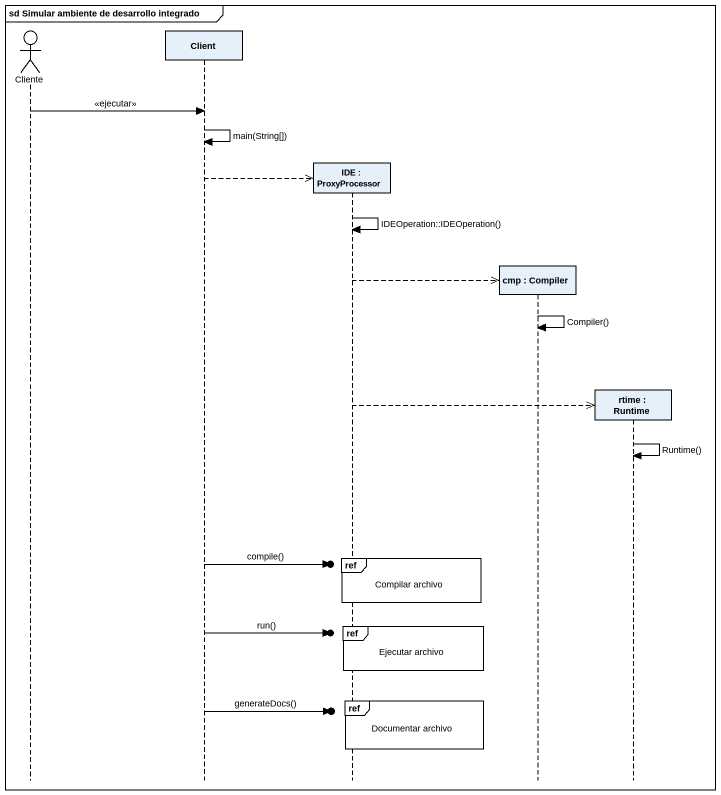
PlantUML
@startuml
mainframe sd Simular ambiente de desarrollo integrado
hide footbox
actor Cliente
participant Client
participant "IDE : ProxyProcessor" as IDE
participant "cmp : Compiler" as cmp
participant "rtime : Runtime" as rtime

Cliente -> Client : <<ejecutar>>
Client -> Client : main(String[])
Client -->> IDE **
IDE -> IDE : IDEOperation::IDEOperation()
IDE -->> cmp **
cmp -> cmp : Compiler()
IDE -->> rtime **
rtime -> rtime : Runtime()
ref over IDE : Compilar archivo
Client ->o] : compile()
ref over IDE : Ejecutar archivo
Client ->o] : run()
ref over IDE : Documentar archivo
Client ->o] : generateDocs()
@enduml
